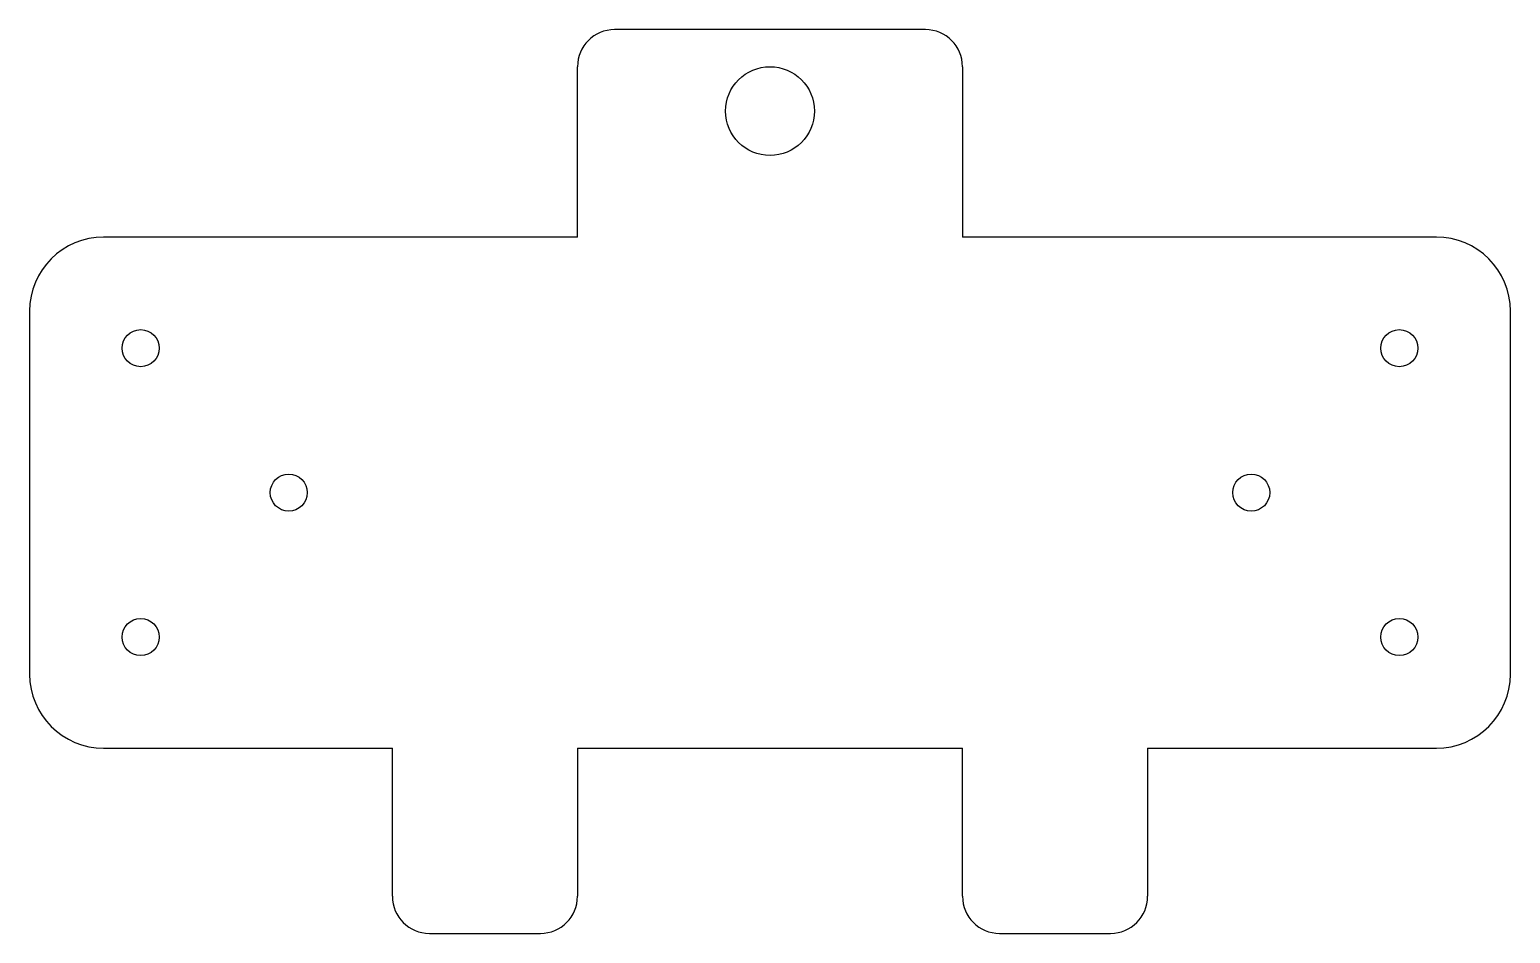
# Model space of a CAD drawing. Header units: millimetres. Extents: x -100 to 100, y -60 to 62.
import ezdxf

# ---------------------------------------------------------------- set-up
doc = ezdxf.new("R2010")
doc.units = ezdxf.units.MM

msp = doc.modelspace()

# ---------------------------------------------------------------- linework, layer by layer
at = {"color": 7, "linetype": 'Continuous', "lineweight": 25}
for p, q in [((21, 62.5), (-21, 62.5)), ((-26, 34.5), (-26, 57.5)), ((26, 57.5), (26, 34.5)), ((-26, 34.5), (-90, 34.5)), ((90, 34.5), (26, 34.5)), ((-100, 24.5), (-100, -24.5)), ((100, -24.5), (100, 24.5)), ((-90, -34.5), (-51, -34.5)), ((-51, -54.5), (-51, -34.5)), ((-26, -34.5), (-26, -54.5)), ((-26, -34.5), (26, -34.5)), ((26, -54.5), (26, -34.5)), ((51, -34.5), (90, -34.5)), ((51, -34.5), (51, -54.5)), ((-46, -59.5), (-31, -59.5)), ((31, -59.5), (46, -59.5))]:
    msp.add_line(p, q, dxfattribs=at)
for centre, radius in [((0, 51.5), 6), ((-85, 19.5), 2.5), ((85, 19.5), 2.5), ((-65, 0), 2.5), ((65, 0), 2.5), ((-85, -19.5), 2.5), ((85, -19.5), 2.5)]:
    msp.add_circle(centre, radius, dxfattribs=at)
for centre, radius, start, end in [((-21, 57.5), 5, 90, 180), ((21, 57.5), 5, 0, 90), ((-90, 24.5), 10, 90, 180), ((90, 24.5), 10, 0, 90), ((-90, -24.5), 10, 180, 270), ((90, -24.5), 10, 270, 0), ((-46, -54.5), 5, 180, 270), ((-31, -54.5), 5, 270, 0), ((31, -54.5), 5, 180, 270), ((46, -54.5), 5, 270, 0)]:
    msp.add_arc(centre, radius, start, end, dxfattribs=at)

doc.saveas('drawing.dxf')
